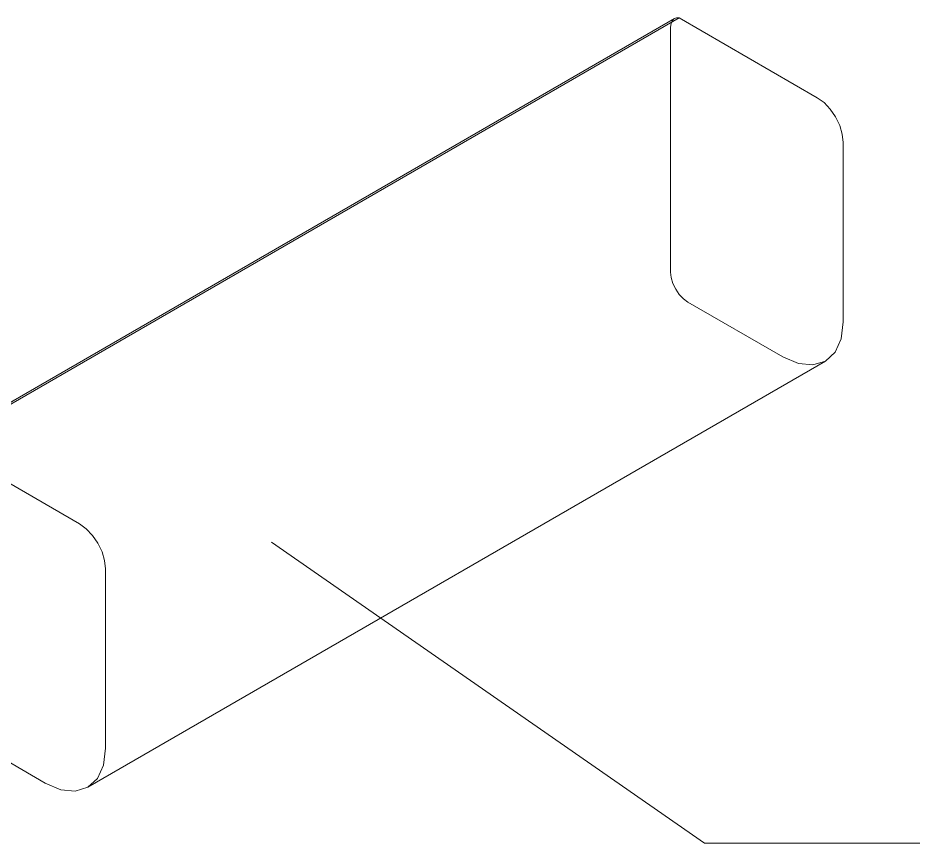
# Model space of a CAD drawing. Header units: millimetres. Extents: x -88595 to 880822, y -1054509 to -148035.
# Drawn here: x 422050 to 422784, y -317554 to -316878 of the extents above; entities that cross this region are included whole.
import ezdxf

# ---------------------------------------------------------------- set-up
doc = ezdxf.new("R2010")
doc.units = ezdxf.units.MM
doc.layers.add('Марки', color=7, linetype='Continuous', lineweight=20)
doc.layers.add('Оборудование', color=7, linetype='Continuous', lineweight=18)

# ---------------------------------------------------------------- blocks, each defined once
blk = doc.blocks.new('$0$ADSK_Настенный внутренний блок кондиционера1 - AS122MFERA-3266731-В_ОВ3_3')
at = {"layer": 'Оборудование'}
for p, q in [((-17468.27, 13784.64), (-18072.85, 13435.59)), ((-17464.31, 13785.24), (-18068.89, 13436.19)), ((-17464.31, 13785.24), (-17351.17, 13719.92)), ((-17471.38, 13577.03), (-17471.38, 13777.78)), ((-17329.96, 13683.18), (-17329.96, 13536.21)), ((-17379.46, 13507.63), (-17457.24, 13552.54)), ((-17949.03, 13155.11), (-17344.46, 13504.17)), ((-17955.75, 13370.87), (-18068.89, 13436.19)), ((-18075.96, 13428.72), (-18075.96, 13227.98)), ((-17934.54, 13187.16), (-17934.54, 13334.13)), ((-18061.82, 13203.49), (-17984.03, 13158.58))]:
    blk.add_line(p, q, dxfattribs=at)
for points in [[(-17471.38, 13777.78, 0), (-17471.06, 13780.58, 0), (-17470.12, 13782.84, 0), (-17468.62, 13784.43, 0), (-17466.64, 13785.24, 0), (-17464.31, 13785.24, 0)], [(-17351.17, 13719.92, 0), (-17345.68, 13715.92, 0), (-17340.57, 13710.52, 0), (-17336.17, 13704.09, 0), (-17332.8, 13697.07, 0), (-17330.68, 13689.94, 0), (-17329.96, 13683.18, 0)], [(-17457.24, 13552.54, 0), (-17460.9, 13555.21, 0), (-17464.31, 13558.81, 0), (-17467.24, 13563.1, 0), (-17469.49, 13567.78, 0), (-17470.9, 13572.53, 0), (-17471.38, 13577.03, 0)], [(-17329.96, 13536.21, 0), (-17331.65, 13522.39, 0), (-17336.59, 13511.46, 0), (-17344.46, 13504.17, 0), (-17354.71, 13501, 0), (-17366.65, 13502.18, 0), (-17379.46, 13507.63, 0)], [(-18068.89, 13436.19, 0), (-18071.22, 13436.19, 0), (-18073.19, 13435.37, 0), (-18074.7, 13433.79, 0), (-18075.64, 13431.52, 0), (-18075.96, 13428.72, 0)], [(-17934.54, 13334.13, 0), (-17935.26, 13340.88, 0), (-17937.38, 13348.02, 0), (-17940.75, 13355.03, 0), (-17945.14, 13361.46, 0), (-17950.26, 13366.86, 0), (-17955.75, 13370.87, 0)], [(-18075.96, 13227.98, 0), (-18075.48, 13223.48, 0), (-18074.06, 13218.72, 0), (-18071.82, 13214.04, 0), (-18068.89, 13209.76, 0), (-18065.48, 13206.16, 0), (-18061.82, 13203.49, 0)], [(-17984.03, 13158.58, 0), (-17971.22, 13153.13, 0), (-17959.28, 13151.95, 0), (-17949.03, 13155.11, 0), (-17941.17, 13162.41, 0), (-17936.22, 13173.34, 0), (-17934.54, 13187.16, 0)]]:
    blk.add_polyline3d(points, dxfattribs=at)
blk = doc.blocks.new('$0$ADSK_M_Оборудование1 - ADSK_Марка_15-3198495-В_ОВ3_3')
at = {"layer": 'Марки'}
blk.add_line((-17443.73, 13109.41), (-16743.73, 13109.41), dxfattribs=at)

msp = doc.modelspace()

# ---------------------------------------------------------------- linework, layer by layer
at = {"layer": 'Марки'}
msp.add_line((422257.7, -317307.43), (422612.46, -317553.78), dxfattribs=at)

# ---------------------------------------------------------------- block references
msp.add_blockref('$0$ADSK_M_Оборудование1 - ADSK_Марка_15-3198495-В_ОВ3_3', (440056.18, -330663.19), dxfattribs=at)
at = {"layer": 'Оборудование'}
msp.add_blockref('$0$ADSK_Настенный внутренний блок кондиционера1 - AS122MFERA-3266731-В_ОВ3_3', (440056.18, -330663.19), dxfattribs=at)

doc.saveas('drawing.dxf')
